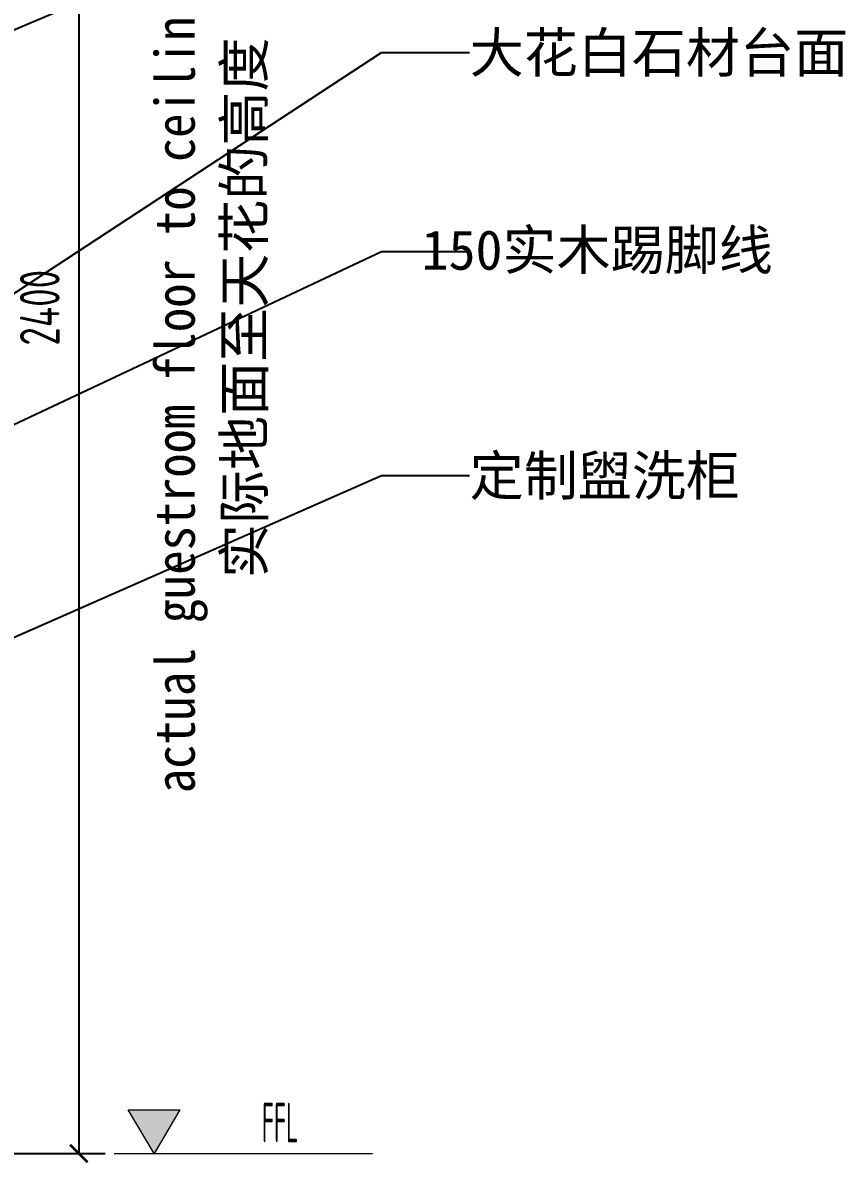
# Model space of a CAD drawing. Header units: millimetres. Extents: x 3162 to 221128, y -144913 to 11496.
# Drawn here: x 178337 to 179504, y -43458 to -41840 of the extents above; entities that cross this region are included whole.
import ezdxf
from ezdxf.enums import TextEntityAlignment as Align

# ---------------------------------------------------------------- set-up
doc = ezdxf.new("R2010")
doc.units = ezdxf.units.MM
doc.header["$LTSCALE"] = 10
doc.layers.get('Defpoints').update_dxf_attribs({"color": 250})
for name, color, linetype, lineweight in [('Elevation【立面图库】', 150, 'Continuous', 0), ('FC-Refe【标注引线】', 2, 'Continuous', 0), ('FF-Text【平面文字】', 2, 'Continuous', 0), ('RC-dimensions', 44, 'Continuous', 0)]:
    doc.layers.add(name, color=color, linetype=linetype, lineweight=lineweight)
doc.styles.add('宋体', font='', dxfattribs={"width": 0.8})
doc.styles.add('尺寸标注', font='ARCHS.SHX', dxfattribs={"width": 0.8})
doc.styles.add('文字', font='')
doc.styles.add('标高', font='ARCHS.SHX', dxfattribs={"width": 0.5})
doc.styles.get('宋体').set_extended_font_data('SimSun')
doc.styles.get('文字').set_extended_font_data('SimSun')
doc.dimstyles.new('海龙1：25', dxfattribs={"dimscale": 25, "dimtxt": 2.25, "dimasz": 1, "dimexe": 1.5, "dimexo": 1, "dimgap": 1, "dimtad": 1, "dimdec": 0, "dimrnd": 5, "dimdsep": 46, "dimtxsty": '尺寸标注', "dimblk": 'ARCHTICK', "dimblk1": 'ARCHTICK', "dimblk2": 'ARCHTICK', "dimcen": 1, "dimclrd": 44, "dimclre": 44, "dimclrt": 2, "dimadec": 0, "dimazin": 0, "dimtfac": 1, "dimtdec": 0, "dimtix": 1, "dimtmove": 2, "dimatfit": 3, "dimldrblk": 'hl_arrow2', "dimfxl": 5, "dimfxlon": 1, "dimarcsym": 0})

# ---------------------------------------------------------------- blocks, each defined once
blk = doc.blocks.new('_ArchTick')
at = {"color": 2, "linetype": 'ByBlock', "const_width": 0.15}
blk.add_lwpolyline([(-0.5, -0.5), (0.5, 0.5)], dxfattribs=at)
blk = doc.blocks.new('*D521')
at = {"layer": 'Defpoints', "color": 0, "transparency": 16777216}
for p in [(178117, -41044.4), (178117, -43444.4), (178417, -43444.4)]:
    blk.add_point(p, dxfattribs=at)
at = {"layer": 'RC-dimensions', "color": 44, "lineweight": -2, "transparency": 16777216}
for p, q in [((178292, -41044.4), (178454.5, -41044.4)), ((178417, -41044.4), (178417, -43444.4)), ((178292, -43444.4), (178454.5, -43444.4))]:
    blk.add_line(p, q, dxfattribs=at)
at = {"layer": 'RC-dimensions', "color": 44, "lineweight": -2, "transparency": 16777216, "xscale": 25, "yscale": 25, "zscale": 25}
for p, rotation in [((178417, -41044.4), 90), ((178417, -43444.4), 270)]:
    blk.add_blockref('_ArchTick', p, dxfattribs=dict(at, rotation=rotation))
at = {"layer": 'RC-dimensions', "color": 2, "transparency": 16777216, "insert": (178361.5, -42244.4), "char_height": 56.25, "attachment_point": 5, "rotation": 90, "style": '尺寸标注'}
blk.add_mtext('2400', dxfattribs=at)
blk = doc.blocks.new('hl_arrow2')
at = {"color": 2}
blk.add_line((-0.221, 0), (-1, 0), dxfattribs=at)
blk.add_lwpolyline([(-0.221, 0), (-0.861, -0.689), (-0.654, -0.862), (0, 0), (-0.654, 0.862), (-0.861, 0.689)], close=True, dxfattribs=at)
for points in [[(-0.861, 0.689), (-0.654, 0.862), (-0.221, 0), (0, 0)], [(-0.861, -0.689), (-0.654, -0.862), (-0.221, 0), (0, 0)]]:
    blk.add_solid(points, dxfattribs=at)
blk = doc.blocks.new('海龍_立面标识')
at = {"style": '宋体', "width": 0.9, "flags": 8}
blk.add_attdef('FLOOR_HEIGHT', text='', height=2.25, rotation=90, dxfattribs=at).set_placement((0, 0), align=Align.CENTER)
at = {"style": '宋体', "flags": 8}
blk.add_attdef('HEIGHT', text='', height=2.25, rotation=90, dxfattribs=at).set_placement((-3.5, 0), align=Align.CENTER)
blk = doc.blocks.new('hl_Elevation-A2')
blk.add_hatch(color=150).paths.add_polyline_path([(3.738, 2.475), (2.269, 0), (0.8, 2.475)])
at = {"color": 150}
blk.add_line((0, 0), (14.673, 0), dxfattribs=at)
blk.add_lwpolyline([(3.738, 2.475), (2.269, 0), (0.8, 2.475)], close=True, dxfattribs=at)
at = {"color": 2, "style": '标高', "width": 0.8, "flags": 8}
blk.add_attdef('HEIGHT', text='', height=2.25, dxfattribs=at).set_placement((9.42, 1.75), align=Align.MIDDLE_CENTER)

msp = doc.modelspace()

# ---------------------------------------------------------------- block references
at = {"layer": 'Elevation【立面图库】'}
ref = msp.add_blockref('hl_Elevation-A2', (178467, -43444.4), dxfattribs=dict(at, xscale=25, yscale=25, zscale=25))
ref.add_attrib('HEIGHT', 'FFL', dxfattribs={"layer": '0', "color": 2, "height": 56.25, "style": '标高', "width": 0.5}).set_placement((178702.5, -43400.6), align=Align.MIDDLE_CENTER)
at = {"layer": 'FF-Text【平面文字】'}
ref = msp.add_blockref('海龍_立面标识', (178535.8, -42244.4), dxfattribs=dict(at, xscale=-25, yscale=25, zscale=25))
ref.add_attrib('FLOOR_HEIGHT', 'actual guestroom floor to ceiling height', dxfattribs={"layer": '0', "height": 56.25, "rotation": 90, "style": '宋体', "width": 0.9}).set_placement((178581.4, -42244.4), align=Align.CENTER)
ref.add_attrib('HEIGHT', '实际地面至天花的高度', dxfattribs={"layer": '0', "height": 56.25, "rotation": 90, "style": '宋体'}).set_placement((178679.5, -42244.4), align=Align.CENTER)

# ---------------------------------------------------------------- texts
at = {"layer": 'FF-Text【平面文字】', "char_height": 56.25, "attachment_point": 1, "style": '文字'}
for s, insert in [('大花白石材台面', (178971.5, -41854.3)), ('150实木踢脚线', (178903.3, -42134.2)), ('定制盥洗柜', (178971.5, -42454.5))]:
    msp.add_mtext(s, dxfattribs=dict(at, insert=insert))

# ---------------------------------------------------------------- dimensions: what is measured, and where the dimension line sits
at = {"layer": 'RC-dimensions'}
dim = msp.add_linear_dim(base=(178417, -43444.4), p1=(178117, -41044.4), p2=(178117, -43444.4), angle=270, dimstyle='海龙1：25', override={"dimscale": 25, "dimtxsty": '尺寸标注', "dimblk1": 'ArchTick', "dimblk2": 'ArchTick', "dimsah": 1, "dimclrt": 2}, dxfattribs=at)
dim.commit()
dim.dimension.update_dxf_attribs({"geometry": '*D521', "text_midpoint": (178361.5, -42244.4)})

# ---------------------------------------------------------------- leaders
at = {"layer": 'FC-Refe【标注引线】'}
for points in [[(177621.2, -42146.2), (178846.5, -41629.9), (178971.5, -41629.9)], [(177683, -42644.4), (178846.5, -41882.4), (178971.5, -41882.4)], [(176267.1, -43376.9), (178846.5, -42164.6), (178971.5, -42164.6)], [(177696.4, -42988.1), (178846.5, -42482.6), (178971.5, -42482.6)]]:
    msp.add_leader(points, dimstyle='海龙1：25', override={"dimscale": 25, "dimldrblk": 'hl_arrow2'}, dxfattribs=at)

doc.saveas('drawing.dxf')
